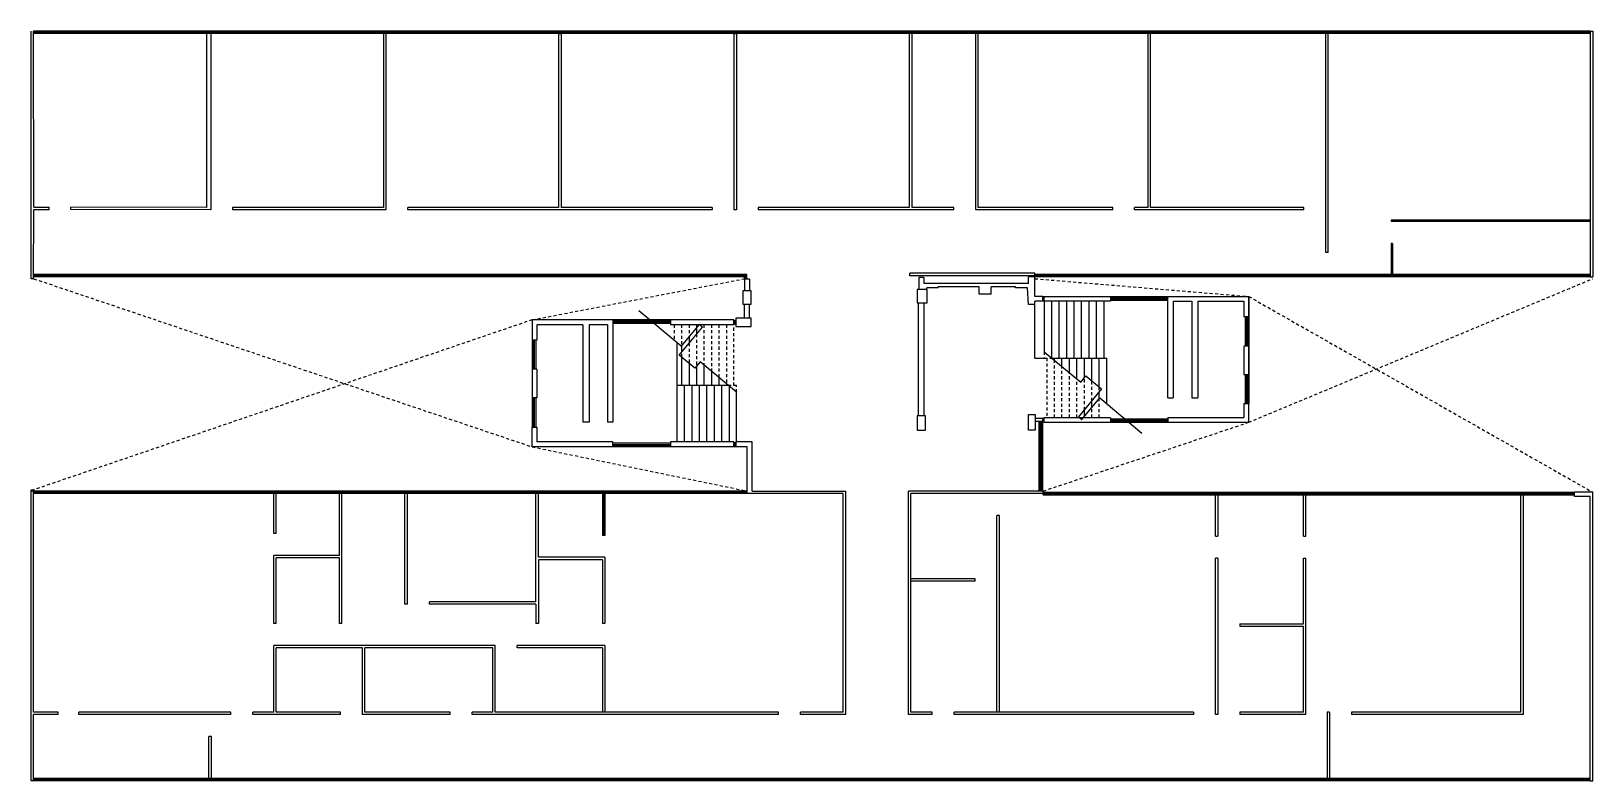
# Model space of a CAD drawing. Header units: millimetres. Extents: x 3035.1 to 3099.2, y 1514.1 to 1544.8.
import ezdxf

# ---------------------------------------------------------------- set-up
doc = ezdxf.new("R2010")
doc.units = ezdxf.units.MM
doc.linetypes.add('HIDDEN2', pattern=[0.1875, 0.125, -0.0625])
for name, color, linetype in [('075', 241, 'Continuous'), ('Auxiliares de trazo', 4, 'Continuous'), ('Canceleria', 141, 'Continuous'), ('Columnas', 20, 'Continuous'), ('Escaleras', 101, 'Continuous'), ('Lineas de corte', 80, 'Continuous'), ('Muros', 10, 'Continuous'), ('Muros bajos o muretes', 30, 'Continuous'), ('Proyecciones', 153, 'HIDDEN2'), ('Sombras solidas', 253, 'Continuous')]:
    doc.layers.add(name, color=color, linetype=linetype)

msp = doc.modelspace()

# ---------------------------------------------------------------- hatches: boundary and pattern name
at = {"layer": 'Sombras solidas'}
for points in [[(3076.697, 1533.944), (3076.647, 1533.944), (3076.647, 1533.744), (3076.697, 1533.744)], [(3064.047, 1532.982), (3063.962, 1532.982), (3063.962, 1532.782), (3064.047, 1532.782)], [(3076.697, 1528.934), (3076.647, 1528.934), (3076.647, 1528.812), (3076.697, 1528.812)], [(3064.047, 1527.967), (3063.962, 1527.967), (3063.962, 1527.767), (3064.047, 1527.767)], [(3035.207, 1526.002), (3035.107, 1526.002), (3035.107, 1525.952), (3035.207, 1525.952)]]:
    msp.add_hatch(color=256, dxfattribs=at).paths.add_polyline_path(points)

# ---------------------------------------------------------------- linework, layer by layer
at = {"layer": '075', "linetype": 'HIDDEN2'}
for p, q in [((3035.207, 1534.672), (3055.677, 1527.767)), ((3055.677, 1532.982), (3064.402, 1534.672)), ((3076.327, 1534.672), (3085.107, 1533.944)), ((3085.107, 1528.774), (3099.237, 1534.672)), ((3085.107, 1533.944), (3099.237, 1525.902)), ((3055.677, 1532.982), (3035.207, 1526.002)), ((3076.672, 1525.952), (3085.107, 1528.774)), ((3055.677, 1527.767), (3064.512, 1525.952))]:
    msp.add_line(p, q, dxfattribs=at)
at = {"layer": 'Auxiliares de trazo'}
for points in [[(3076.647, 1533.944), (3076.697, 1533.944), (3076.697, 1533.744), (3076.647, 1533.744)], [(3076.647, 1528.934), (3076.697, 1528.934), (3076.697, 1528.812), (3076.647, 1528.812)]]:
    msp.add_lwpolyline(points, close=True, dxfattribs=at)
for points in [[(3063.962, 1532.782), (3063.962, 1532.782), (3063.962, 1532.982)], [(3064.047, 1532.982), (3064.047, 1532.782)], [(3064.047, 1527.967), (3064.047, 1527.767), (3063.962, 1527.767), (3063.962, 1527.967)]]:
    msp.add_lwpolyline(points, dxfattribs=at)
at = {"layer": 'Canceleria'}
for p, q in [((3099.137, 1544.824), (3035.207, 1544.824)), ((3099.137, 1544.799), (3035.207, 1544.799)), ((3099.137, 1544.774), (3035.207, 1544.774)), ((3099.137, 1544.749), (3035.207, 1544.749)), ((3090.957, 1537.072), (3090.957, 1537.022)), ((3099.137, 1537.072), (3090.957, 1537.072)), ((3099.137, 1537.057), (3090.957, 1537.057)), ((3099.137, 1537.037), (3090.957, 1537.037)), ((3099.137, 1537.022), (3090.957, 1537.022)), ((3091.007, 1536.122), (3090.957, 1536.122)), ((3090.957, 1536.122), (3090.957, 1534.847)), ((3090.972, 1536.122), (3090.972, 1534.847)), ((3090.992, 1536.122), (3090.992, 1534.847)), ((3091.007, 1536.122), (3091.007, 1534.847)), ((3035.207, 1534.834), (3064.49, 1534.834)), ((3035.207, 1534.809), (3064.465, 1534.809)), ((3035.207, 1534.784), (3064.44, 1534.784)), ((3035.207, 1534.759), (3064.415, 1534.759)), ((3064.415, 1534.647), (3064.415, 1534.759)), ((3064.44, 1534.647), (3064.44, 1534.784)), ((3064.465, 1534.647), (3064.465, 1534.809)), ((3064.49, 1534.647), (3064.49, 1534.834)), ((3099.137, 1534.834), (3076.327, 1534.834)), ((3099.137, 1534.809), (3076.327, 1534.809)), ((3099.137, 1534.784), (3076.327, 1534.784)), ((3099.137, 1534.759), (3076.327, 1534.759)), ((3079.427, 1533.919), (3081.787, 1533.919)), ((3079.427, 1533.894), (3081.787, 1533.894)), ((3079.427, 1533.869), (3081.787, 1533.869)), ((3079.427, 1533.844), (3081.787, 1533.844)), ((3061.357, 1532.932), (3058.997, 1532.932)), ((3061.357, 1532.917), (3058.997, 1532.917)), ((3061.357, 1532.897), (3058.997, 1532.897)), ((3061.357, 1532.882), (3058.997, 1532.882)), ((3085.022, 1531.914), (3085.022, 1533.114)), ((3085.047, 1531.914), (3085.047, 1533.114)), ((3085.072, 1531.914), (3085.072, 1533.114)), ((3085.097, 1531.914), (3085.097, 1533.114)), ((3055.727, 1530.952), (3055.727, 1532.152)), ((3055.742, 1530.952), (3055.742, 1532.152)), ((3055.762, 1530.952), (3055.762, 1532.152)), ((3055.777, 1530.952), (3055.777, 1532.152)), ((3085.022, 1530.744), (3085.022, 1529.544)), ((3085.047, 1530.744), (3085.047, 1529.544)), ((3085.072, 1530.744), (3085.072, 1529.544)), ((3085.097, 1530.744), (3085.097, 1529.544)), ((3055.727, 1528.577), (3055.727, 1529.777)), ((3055.742, 1528.577), (3055.742, 1529.777)), ((3055.762, 1528.577), (3055.762, 1529.777)), ((3055.777, 1528.577), (3055.777, 1529.777)), ((3079.427, 1528.874), (3081.787, 1528.874)), ((3076.535, 1525.952), (3076.535, 1528.812)), ((3076.56, 1525.952), (3076.56, 1528.812)), ((3076.585, 1525.952), (3076.585, 1528.812)), ((3076.61, 1525.952), (3076.61, 1528.812)), ((3079.427, 1528.849), (3081.787, 1528.849)), ((3079.427, 1528.824), (3081.787, 1528.824)), ((3079.427, 1528.799), (3081.787, 1528.799)), ((3058.997, 1527.867), (3061.357, 1527.867)), ((3058.997, 1527.852), (3061.357, 1527.852)), ((3058.997, 1527.832), (3061.357, 1527.832)), ((3058.997, 1527.817), (3061.357, 1527.817)), ((3064.512, 1525.939), (3035.207, 1525.939)), ((3058.63, 1525.914), (3035.207, 1525.914)), ((3058.605, 1525.889), (3035.207, 1525.889)), ((3058.58, 1525.864), (3035.207, 1525.864)), ((3058.58, 1525.864), (3058.58, 1524.132)), ((3058.605, 1525.889), (3058.605, 1524.132)), ((3064.512, 1525.914), (3058.63, 1525.914)), ((3064.512, 1525.889), (3058.63, 1525.889)), ((3058.63, 1525.889), (3058.63, 1524.132)), ((3064.512, 1525.864), (3058.655, 1525.864)), ((3058.655, 1525.864), (3058.655, 1524.132)), ((3076.672, 1525.889), (3098.487, 1525.889)), ((3076.672, 1525.864), (3098.487, 1525.864)), ((3076.672, 1525.839), (3098.487, 1525.839)), ((3076.672, 1525.814), (3098.487, 1525.814)), ((3099.137, 1514.139), (3035.207, 1514.139)), ((3099.137, 1514.114), (3035.207, 1514.114)), ((3099.137, 1514.089), (3035.207, 1514.089)), ((3099.137, 1514.064), (3035.207, 1514.064))]:
    msp.add_line(p, q, dxfattribs=at)
at = {"layer": 'Columnas'}
msp.add_line((3063.962, 1532.982), (3063.962, 1532.782), dxfattribs=at)
for points in [[(3064.677, 1534.169), (3064.327, 1534.169), (3064.327, 1533.629), (3064.677, 1533.629)], [(3071.907, 1534.234), (3071.487, 1534.234), (3071.487, 1533.687), (3071.907, 1533.687)], [(3064.677, 1533.057), (3064.047, 1533.057), (3064.047, 1532.707), (3064.677, 1532.707)], [(3071.837, 1529.047), (3071.487, 1529.047), (3071.487, 1528.447), (3071.837, 1528.447)], [(3076.337, 1528.447), (3076.067, 1528.447), (3076.067, 1529.102), (3076.337, 1529.102)]]:
    msp.add_lwpolyline(points, close=True, dxfattribs=at)
at = {"layer": 'Escaleras'}
for p, q in [((3076.322, 1531.414), (3076.322, 1533.687)), ((3076.697, 1533.744), (3076.647, 1533.744)), ((3076.697, 1533.744), (3076.647, 1533.744)), ((3076.712, 1533.744), (3076.712, 1531.668)), ((3077.019, 1531.433), (3077.019, 1533.744)), ((3077.326, 1531.414), (3077.326, 1533.744)), ((3077.633, 1531.414), (3077.633, 1533.744)), ((3077.94, 1531.414), (3077.94, 1533.744)), ((3078.247, 1531.414), (3078.247, 1533.744)), ((3078.554, 1531.414), (3078.554, 1533.744)), ((3078.861, 1531.414), (3078.861, 1533.744)), ((3079.167, 1531.414), (3079.167, 1533.744)), ((3062.121, 1532.295), (3062.121, 1532.023)), ((3062.428, 1532.664), (3062.428, 1532.392)), ((3061.617, 1532.056), (3061.617, 1527.967)), ((3061.814, 1531.926), (3061.814, 1531.654)), ((3061.814, 1531.457), (3061.814, 1530.287)), ((3062.121, 1531.201), (3062.121, 1530.287)), ((3062.428, 1531.076), (3062.428, 1530.287)), ((3062.735, 1531.126), (3062.735, 1530.287)), ((3063.042, 1530.871), (3063.042, 1530.287)), ((3076.322, 1531.414), (3076.712, 1531.414)), ((3077.018, 1531.414), (3079.277, 1531.414)), ((3077.129, 1531.321), (3077.129, 1531.414)), ((3077.436, 1531.066), (3077.436, 1531.414)), ((3077.743, 1530.81), (3077.743, 1531.414)), ((3078.05, 1530.555), (3078.05, 1531.414)), ((3078.357, 1530.605), (3078.357, 1531.414)), ((3078.664, 1530.48), (3078.664, 1531.414)), ((3078.971, 1530.224), (3078.971, 1531.414)), ((3079.277, 1529.533), (3079.277, 1531.414)), ((3063.743, 1530.287), (3061.617, 1530.287)), ((3061.924, 1530.287), (3061.924, 1527.967)), ((3062.231, 1530.287), (3062.231, 1527.967)), ((3062.538, 1530.287), (3062.538, 1527.967)), ((3062.845, 1530.287), (3062.845, 1527.967)), ((3063.152, 1530.287), (3063.152, 1527.967)), ((3063.349, 1530.615), (3063.349, 1530.287)), ((3063.459, 1530.287), (3063.459, 1527.967)), ((3063.656, 1530.36), (3063.656, 1530.287)), ((3063.766, 1530.268), (3063.766, 1527.967)), ((3064.072, 1527.967), (3064.072, 1530.013)), ((3078.664, 1529.386), (3078.664, 1529.658)), ((3078.971, 1529.755), (3078.971, 1530.027)), ((3078.357, 1529.018), (3078.357, 1529.29))]:
    msp.add_line(p, q, dxfattribs=at)
at = {"layer": 'Lineas de corte'}
for points in [[(3064.072, 1530.013), (3062.578, 1531.257), (3062.364, 1530.999), (3061.717, 1531.538), (3062.67, 1532.682), (3062.536, 1532.793), (3061.798, 1531.906), (3060.059, 1533.353)], [(3076.712, 1531.668), (3078.207, 1530.425), (3078.421, 1530.682), (3079.068, 1530.144), (3078.115, 1528.999), (3078.249, 1528.888), (3078.987, 1529.775), (3080.725, 1528.328)]]:
    msp.add_lwpolyline(points, dxfattribs=at)
at = {"layer": 'Muros'}
for p, q in [((3035.107, 1534.672), (3035.107, 1544.837)), ((3035.208, 1537.607), (3035.207, 1544.837)), ((3042.304, 1544.737), (3042.304, 1537.597)), ((3042.477, 1544.737), (3042.477, 1537.496)), ((3049.667, 1544.752), (3049.567, 1544.752)), ((3049.577, 1544.752), (3049.577, 1537.597)), ((3049.677, 1544.752), (3049.677, 1537.497)), ((3056.767, 1544.737), (3056.767, 1537.597)), ((3056.767, 1544.737), (3056.867, 1544.737)), ((3056.867, 1544.737), (3056.867, 1537.597)), ((3063.967, 1544.737), (3063.967, 1537.497)), ((3063.967, 1544.737), (3064.067, 1544.737)), ((3064.067, 1544.737), (3064.067, 1537.497)), ((3071.167, 1544.737), (3071.167, 1537.597)), ((3071.267, 1544.737), (3071.167, 1544.737)), ((3071.267, 1544.737), (3071.267, 1537.597)), ((3073.897, 1537.497), (3073.897, 1544.737)), ((3073.997, 1544.737), (3073.897, 1544.737)), ((3073.997, 1537.597), (3073.997, 1544.737)), ((3080.977, 1537.597), (3080.977, 1544.737)), ((3081.077, 1537.597), (3081.077, 1544.737)), ((3088.277, 1535.747), (3088.277, 1544.737)), ((3088.377, 1535.747), (3088.377, 1544.737)), ((3099.137, 1544.837), (3099.137, 1534.747)), ((3099.137, 1544.837), (3099.237, 1544.837)), ((3099.237, 1544.837), (3099.237, 1534.747)), ((3035.207, 1534.672), (3035.208, 1537.509)), ((3035.208, 1537.607), (3035.837, 1537.609)), ((3035.208, 1537.509), (3035.837, 1537.509)), ((3035.837, 1537.509), (3035.837, 1537.609)), ((3042.304, 1537.597), (3036.737, 1537.609)), ((3036.737, 1537.509), (3036.737, 1537.609)), ((3042.477, 1537.497), (3036.737, 1537.509)), ((3049.577, 1537.597), (3043.377, 1537.597)), ((3043.377, 1537.597), (3043.377, 1537.497)), ((3049.677, 1537.497), (3043.377, 1537.497)), ((3050.577, 1537.497), (3050.577, 1537.597)), ((3056.767, 1537.597), (3050.577, 1537.597)), ((3063.067, 1537.497), (3050.577, 1537.497)), ((3063.067, 1537.597), (3056.867, 1537.597)), ((3063.067, 1537.597), (3063.067, 1537.497)), ((3064.067, 1537.497), (3063.967, 1537.497)), ((3071.167, 1537.597), (3064.967, 1537.597)), ((3064.967, 1537.597), (3064.967, 1537.497)), ((3072.997, 1537.497), (3064.967, 1537.497)), ((3072.997, 1537.597), (3071.267, 1537.597)), ((3072.997, 1537.497), (3072.997, 1537.597)), ((3079.522, 1537.497), (3073.897, 1537.497)), ((3079.522, 1537.597), (3073.997, 1537.597)), ((3079.522, 1537.497), (3079.522, 1537.597)), ((3080.422, 1537.497), (3080.422, 1537.597)), ((3080.977, 1537.597), (3080.422, 1537.597)), ((3087.377, 1537.497), (3080.422, 1537.497)), ((3087.377, 1537.597), (3081.077, 1537.597)), ((3087.377, 1537.497), (3087.377, 1537.597)), ((3088.377, 1535.747), (3088.277, 1535.747)), ((3035.207, 1534.672), (3035.107, 1534.672)), ((3064.402, 1534.647), (3064.402, 1534.169)), ((3064.602, 1534.647), (3064.402, 1534.647)), ((3064.602, 1534.647), (3064.602, 1534.169)), ((3076.327, 1534.897), (3071.187, 1534.897)), ((3071.187, 1534.797), (3071.187, 1534.897)), ((3076.327, 1534.797), (3071.187, 1534.797)), ((3071.562, 1534.727), (3071.562, 1534.234)), ((3071.762, 1534.727), (3071.562, 1534.727)), ((3071.762, 1534.727), (3071.762, 1534.474)), ((3076.057, 1534.474), (3076.057, 1534.747)), ((3076.327, 1534.797), (3076.327, 1534.897)), ((3099.137, 1534.747), (3099.237, 1534.747)), ((3076.057, 1534.474), (3071.762, 1534.474)), ((3072.357, 1534.302), (3071.882, 1534.302)), ((3071.882, 1534.234), (3071.882, 1534.302)), ((3074.037, 1534.342), (3072.357, 1534.342)), ((3072.357, 1534.302), (3072.357, 1534.342)), ((3074.037, 1534.042), (3074.037, 1534.342)), ((3074.537, 1534.042), (3074.037, 1534.042)), ((3075.527, 1534.342), (3074.537, 1534.342)), ((3074.537, 1534.042), (3074.537, 1534.342)), ((3075.527, 1534.302), (3075.527, 1534.342)), ((3076.027, 1534.302), (3075.527, 1534.302)), ((3076.057, 1533.614), (3076.027, 1534.302)), ((3064.402, 1533.057), (3064.402, 1533.629)), ((3064.602, 1533.057), (3064.602, 1533.629)), ((3071.547, 1529.047), (3071.547, 1533.687)), ((3071.777, 1529.047), (3071.777, 1533.687)), ((3076.327, 1533.614), (3076.057, 1533.614)), ((3076.647, 1533.744), (3076.327, 1533.744)), ((3076.327, 1533.614), (3076.327, 1533.744)), ((3076.647, 1533.744), (3076.647, 1533.944)), ((3076.697, 1533.944), (3079.427, 1533.944)), ((3076.697, 1533.744), (3076.697, 1533.944)), ((3079.427, 1533.744), (3076.697, 1533.744)), ((3079.427, 1533.944), (3079.427, 1533.744)), ((3081.787, 1533.944), (3085.107, 1533.944)), ((3081.787, 1529.784), (3081.787, 1533.944)), ((3082.007, 1533.744), (3082.007, 1529.784)), ((3082.007, 1533.744), (3082.767, 1533.744)), ((3082.767, 1533.744), (3082.767, 1529.784)), ((3083.017, 1533.744), (3084.907, 1533.744)), ((3083.017, 1533.744), (3083.017, 1529.784)), ((3084.907, 1533.744), (3084.907, 1533.114)), ((3085.107, 1533.944), (3085.107, 1533.114)), ((3085.107, 1533.114), (3085.107, 1533.944)), ((3058.997, 1532.982), (3055.677, 1532.982)), ((3055.677, 1532.982), (3055.677, 1532.152)), ((3055.877, 1532.782), (3055.877, 1532.152)), ((3057.767, 1532.782), (3055.877, 1532.782)), ((3057.767, 1532.782), (3057.767, 1528.777)), ((3058.777, 1532.782), (3058.017, 1532.782)), ((3058.017, 1532.782), (3058.017, 1528.777)), ((3058.777, 1532.782), (3058.777, 1528.777)), ((3058.997, 1532.982), (3058.997, 1528.777)), ((3061.357, 1532.982), (3061.357, 1532.782)), ((3063.962, 1532.982), (3061.357, 1532.982)), ((3063.962, 1532.782), (3061.357, 1532.782)), ((3063.962, 1532.982), (3063.962, 1532.782)), ((3084.907, 1533.114), (3085.107, 1533.114)), ((3055.877, 1532.152), (3055.677, 1532.152)), ((3084.907, 1531.914), (3085.107, 1531.914)), ((3084.907, 1531.884), (3084.907, 1530.744)), ((3085.107, 1530.744), (3085.107, 1531.914)), ((3085.107, 1531.884), (3085.107, 1530.744)), ((3055.677, 1530.952), (3055.677, 1529.777)), ((3055.877, 1530.952), (3055.677, 1530.952)), ((3055.877, 1530.952), (3055.877, 1529.777)), ((3084.907, 1530.744), (3085.107, 1530.744)), ((3055.877, 1529.777), (3055.677, 1529.777)), ((3081.787, 1529.784), (3082.007, 1529.784)), ((3082.767, 1529.784), (3083.017, 1529.784)), ((3084.907, 1529.544), (3084.907, 1528.974)), ((3084.907, 1529.544), (3085.107, 1529.544)), ((3085.107, 1528.774), (3085.107, 1529.544)), ((3076.647, 1528.934), (3076.337, 1528.934)), ((3076.647, 1528.812), (3076.647, 1528.934)), ((3079.427, 1528.964), (3076.697, 1528.964)), ((3076.697, 1528.774), (3076.697, 1528.964)), ((3079.427, 1528.964), (3079.427, 1528.774)), ((3081.787, 1528.974), (3084.907, 1528.974)), ((3081.787, 1528.974), (3081.787, 1528.774)), ((3055.677, 1528.577), (3055.877, 1528.577)), ((3055.677, 1527.767), (3055.677, 1528.577)), ((3055.877, 1528.577), (3055.877, 1527.967)), ((3058.017, 1528.777), (3057.767, 1528.777)), ((3058.997, 1528.777), (3058.777, 1528.777)), ((3076.647, 1528.812), (3076.337, 1528.812)), ((3076.697, 1528.774), (3079.427, 1528.774)), ((3081.787, 1528.774), (3085.107, 1528.774)), ((3058.997, 1527.767), (3055.677, 1527.767)), ((3058.997, 1527.967), (3055.877, 1527.967)), ((3058.997, 1527.767), (3058.997, 1527.967)), ((3061.357, 1527.967), (3061.357, 1527.767)), ((3063.962, 1527.967), (3061.357, 1527.967)), ((3063.962, 1527.767), (3061.357, 1527.767)), ((3063.962, 1527.967), (3063.962, 1527.767)), ((3064.712, 1527.967), (3064.047, 1527.967)), ((3064.047, 1527.967), (3064.047, 1527.767)), ((3064.512, 1527.767), (3064.047, 1527.767)), ((3064.512, 1525.952), (3064.512, 1527.767)), ((3064.512, 1525.852), (3064.512, 1527.767)), ((3064.712, 1525.952), (3064.712, 1527.967)), ((3035.107, 1514.052), (3035.107, 1525.952)), ((3035.207, 1525.952), (3035.107, 1525.952)), ((3035.207, 1525.952), (3035.107, 1525.952)), ((3035.207, 1516.872), (3035.207, 1525.952)), ((3045.067, 1524.202), (3045.067, 1525.852)), ((3045.167, 1524.202), (3045.167, 1525.852)), ((3047.767, 1523.302), (3047.767, 1525.852)), ((3047.867, 1520.512), (3047.867, 1525.852)), ((3050.457, 1521.302), (3050.457, 1525.852)), ((3050.557, 1521.302), (3050.557, 1525.852)), ((3055.837, 1521.402), (3055.837, 1525.852)), ((3055.937, 1523.232), (3055.937, 1525.852)), ((3068.457, 1525.852), (3064.512, 1525.852)), ((3064.712, 1526.002), (3064.712, 1526.078)), ((3064.712, 1525.952), (3068.557, 1525.952)), ((3068.457, 1516.872), (3068.457, 1525.852)), ((3068.542, 1525.952), (3068.542, 1525.952)), ((3068.557, 1516.772), (3068.557, 1525.952)), ((3076.672, 1525.952), (3071.137, 1525.952)), ((3071.137, 1516.772), (3071.137, 1525.952)), ((3071.237, 1516.872), (3071.237, 1525.852)), ((3071.762, 1525.852), (3071.237, 1525.852)), ((3076.672, 1525.852), (3071.762, 1525.852)), ((3076.672, 1525.852), (3076.672, 1525.952)), ((3083.737, 1524.097), (3083.737, 1525.802)), ((3083.837, 1525.802), (3083.837, 1524.097)), ((3087.357, 1524.097), (3087.357, 1525.802)), ((3087.457, 1524.097), (3087.457, 1525.802)), ((3096.287, 1516.872), (3096.287, 1525.802)), ((3096.387, 1516.772), (3096.387, 1525.802)), ((3099.237, 1525.902), (3098.487, 1525.902)), ((3099.137, 1525.727), (3098.487, 1525.727)), ((3074.767, 1516.872), (3074.767, 1524.952)), ((3074.867, 1524.952), (3074.767, 1524.952)), ((3074.867, 1516.872), (3074.867, 1524.952)), ((3045.167, 1524.202), (3045.067, 1524.202)), ((3058.667, 1524.132), (3058.567, 1524.132)), ((3083.737, 1524.097), (3083.837, 1524.097)), ((3087.357, 1524.097), (3087.457, 1524.097)), ((3045.067, 1520.512), (3045.067, 1523.302)), ((3047.767, 1523.302), (3045.067, 1523.302)), ((3045.167, 1520.512), (3045.167, 1523.202)), ((3047.767, 1523.202), (3045.167, 1523.202)), ((3047.767, 1520.512), (3047.767, 1523.202)), ((3058.667, 1523.232), (3055.937, 1523.232)), ((3058.567, 1523.132), (3055.937, 1523.132)), ((3055.937, 1523.132), (3055.937, 1520.512)), ((3058.567, 1523.132), (3058.567, 1520.512)), ((3058.667, 1523.232), (3058.667, 1520.512)), ((3083.737, 1516.772), (3083.737, 1523.197)), ((3083.837, 1523.197), (3083.737, 1523.197)), ((3083.837, 1523.197), (3083.837, 1516.772)), ((3087.357, 1523.197), (3087.457, 1523.197)), ((3087.357, 1520.497), (3087.357, 1523.197)), ((3087.457, 1516.772), (3087.457, 1523.197)), ((3073.867, 1522.352), (3071.237, 1522.352)), ((3073.867, 1522.252), (3071.237, 1522.252)), ((3073.867, 1522.252), (3073.867, 1522.352)), ((3050.557, 1521.302), (3050.457, 1521.302)), ((3055.837, 1521.402), (3051.457, 1521.402)), ((3051.457, 1521.302), (3051.457, 1521.402)), ((3055.837, 1521.302), (3051.457, 1521.302)), ((3055.837, 1521.302), (3055.837, 1520.512)), ((3045.167, 1520.512), (3045.067, 1520.512)), ((3047.867, 1520.512), (3047.767, 1520.512)), ((3055.937, 1520.512), (3055.837, 1520.512)), ((3058.667, 1520.512), (3058.567, 1520.512)), ((3084.737, 1520.497), (3087.357, 1520.497)), ((3084.737, 1520.497), (3084.737, 1520.397)), ((3084.737, 1520.397), (3087.357, 1520.397)), ((3087.357, 1516.872), (3087.357, 1520.397)), ((3045.067, 1516.872), (3045.067, 1519.612)), ((3054.167, 1519.612), (3045.067, 1519.612)), ((3045.167, 1516.872), (3045.167, 1519.512)), ((3048.707, 1519.512), (3045.167, 1519.512)), ((3054.167, 1519.612), (3047.767, 1519.612)), ((3048.707, 1516.772), (3048.707, 1519.512)), ((3048.807, 1516.872), (3048.807, 1519.512)), ((3054.067, 1519.512), (3048.807, 1519.512)), ((3054.067, 1516.872), (3054.067, 1519.512)), ((3054.167, 1516.872), (3054.167, 1519.612)), ((3058.667, 1519.612), (3055.067, 1519.612)), ((3055.067, 1519.512), (3055.067, 1519.612)), ((3058.567, 1519.512), (3055.067, 1519.512)), ((3058.568, 1519.513), (3058.568, 1516.872)), ((3058.667, 1519.612), (3058.668, 1516.872)), ((3036.217, 1516.872), (3035.207, 1516.872)), ((3035.207, 1514.052), (3035.207, 1516.772)), ((3036.217, 1516.772), (3035.207, 1516.772)), ((3036.217, 1516.772), (3036.217, 1516.872)), ((3037.067, 1516.772), (3037.067, 1516.872)), ((3043.307, 1516.872), (3037.067, 1516.872)), ((3043.307, 1516.772), (3037.067, 1516.772)), ((3043.307, 1516.772), (3043.307, 1516.872)), ((3045.067, 1516.872), (3044.207, 1516.872)), ((3044.207, 1516.772), (3044.207, 1516.872)), ((3047.807, 1516.772), (3044.207, 1516.772)), ((3047.807, 1516.872), (3045.167, 1516.872)), ((3047.807, 1516.772), (3047.807, 1516.872)), ((3052.317, 1516.772), (3048.707, 1516.772)), ((3052.317, 1516.872), (3048.807, 1516.872)), ((3052.317, 1516.772), (3052.317, 1516.872)), ((3053.217, 1516.772), (3053.217, 1516.872)), ((3054.067, 1516.872), (3053.217, 1516.872)), ((3065.797, 1516.772), (3053.217, 1516.772)), ((3065.797, 1516.872), (3054.167, 1516.872)), ((3065.797, 1516.772), (3065.797, 1516.872)), ((3068.457, 1516.872), (3066.697, 1516.872)), ((3066.697, 1516.772), (3066.697, 1516.872)), ((3068.557, 1516.772), (3066.697, 1516.772)), ((3072.107, 1516.772), (3071.137, 1516.772)), ((3072.107, 1516.872), (3071.237, 1516.872)), ((3072.107, 1516.772), (3072.107, 1516.872)), ((3073.007, 1516.772), (3073.007, 1516.872)), ((3082.837, 1516.872), (3073.007, 1516.872)), ((3082.837, 1516.772), (3073.007, 1516.772)), ((3082.837, 1516.872), (3082.837, 1516.772)), ((3083.837, 1516.772), (3083.737, 1516.772)), ((3084.737, 1516.872), (3084.737, 1516.772)), ((3087.357, 1516.872), (3084.737, 1516.872)), ((3087.457, 1516.772), (3084.737, 1516.772)), ((3088.327, 1516.872), (3088.327, 1514.152)), ((3088.427, 1516.872), (3088.327, 1516.872)), ((3088.427, 1516.872), (3088.427, 1514.152)), ((3096.287, 1516.872), (3089.327, 1516.872)), ((3089.327, 1516.872), (3089.327, 1516.772)), ((3096.387, 1516.772), (3089.327, 1516.772)), ((3042.407, 1514.152), (3042.407, 1515.872)), ((3042.507, 1515.872), (3042.407, 1515.872)), ((3042.507, 1514.152), (3042.507, 1515.872)), ((3042.507, 1514.152), (3042.407, 1514.152)), ((3035.207, 1514.052), (3035.107, 1514.052)), ((3099.137, 1514.052), (3099.237, 1514.052))]:
    msp.add_line(p, q, dxfattribs=at)
for points in [[(3076.647, 1533.944), (3076.327, 1533.944), (3076.327, 1534.747), (3076.057, 1534.747)], [(3098.487, 1525.727), (3098.487, 1525.902)], [(3099.137, 1514.052), (3099.137, 1525.727)], [(3099.237, 1514.052), (3099.237, 1525.902)]]:
    msp.add_lwpolyline(points, dxfattribs=at)
at = {"layer": 'Muros bajos o muretes'}
for p, q in [((3099.137, 1544.837), (3035.207, 1544.837)), ((3099.137, 1544.737), (3035.207, 1544.737)), ((3064.502, 1534.847), (3035.207, 1534.847)), ((3064.402, 1534.747), (3035.207, 1534.747)), ((3064.402, 1534.647), (3064.402, 1534.747)), ((3064.502, 1534.647), (3064.502, 1534.847)), ((3099.137, 1534.847), (3076.327, 1534.847)), ((3076.327, 1534.797), (3076.327, 1534.747)), ((3099.137, 1534.747), (3076.327, 1534.747)), ((3079.427, 1533.944), (3081.787, 1533.944)), ((3079.427, 1533.794), (3081.787, 1533.794)), ((3061.357, 1532.982), (3058.997, 1532.982)), ((3061.357, 1532.832), (3058.997, 1532.832)), ((3084.957, 1533.114), (3084.957, 1531.914)), ((3085.107, 1533.114), (3085.107, 1531.914)), ((3055.677, 1532.152), (3055.677, 1530.952)), ((3055.827, 1532.152), (3055.827, 1530.952)), ((3084.957, 1530.744), (3084.957, 1529.544)), ((3085.107, 1530.744), (3085.107, 1529.544)), ((3055.677, 1529.777), (3055.677, 1528.577)), ((3055.827, 1529.777), (3055.827, 1528.577)), ((3079.427, 1528.924), (3081.787, 1528.924)), ((3076.497, 1525.952), (3076.497, 1528.812)), ((3076.647, 1525.952), (3076.647, 1528.812)), ((3079.427, 1528.774), (3081.787, 1528.774)), ((3061.357, 1527.917), (3058.997, 1527.917)), ((3061.357, 1527.767), (3058.997, 1527.767)), ((3064.512, 1525.952), (3035.207, 1525.952)), ((3058.567, 1525.852), (3035.207, 1525.852)), ((3042.287, 1525.952), (3038.037, 1525.952)), ((3058.567, 1525.852), (3058.567, 1524.132)), ((3064.512, 1525.852), (3058.667, 1525.852)), ((3058.667, 1525.852), (3058.667, 1524.132)), ((3076.672, 1525.902), (3098.487, 1525.902)), ((3076.672, 1525.802), (3076.672, 1525.852)), ((3076.672, 1525.802), (3098.487, 1525.802)), ((3099.137, 1514.152), (3035.207, 1514.152)), ((3099.137, 1514.052), (3035.207, 1514.052))]:
    msp.add_line(p, q, dxfattribs=at)
at = {"layer": 'Proyecciones'}
for p, q in [((3061.507, 1532.782), (3061.507, 1532.148)), ((3061.814, 1532.782), (3061.814, 1531.926)), ((3062.121, 1532.782), (3062.121, 1532.295)), ((3062.428, 1532.782), (3062.428, 1532.664)), ((3062.735, 1532.782), (3062.735, 1531.126)), ((3063.042, 1532.782), (3063.042, 1530.871)), ((3063.349, 1532.782), (3063.349, 1530.615)), ((3063.656, 1532.782), (3063.656, 1530.36)), ((3063.962, 1530.287), (3063.962, 1532.782)), ((3062.428, 1532.392), (3062.428, 1531.076)), ((3061.814, 1531.586), (3061.814, 1531.457)), ((3062.121, 1532.023), (3062.121, 1531.201)), ((3076.712, 1531.668), (3076.712, 1531.414)), ((3076.712, 1531.414), (3077.018, 1531.414)), ((3076.822, 1531.414), (3076.822, 1528.964)), ((3077.129, 1528.964), (3077.129, 1531.321)), ((3077.436, 1528.964), (3077.436, 1531.066)), ((3077.743, 1528.964), (3077.743, 1530.81)), ((3064.072, 1530.287), (3063.743, 1530.287)), ((3064.072, 1530.013), (3064.072, 1530.287)), ((3078.05, 1528.964), (3078.05, 1530.555)), ((3078.357, 1529.29), (3078.357, 1530.605)), ((3078.664, 1529.658), (3078.664, 1530.48)), ((3078.971, 1530.095), (3078.971, 1530.224)), ((3078.664, 1529.658), (3078.664, 1529.755)), ((3078.971, 1528.964), (3078.971, 1529.755)), ((3078.357, 1528.964), (3078.357, 1529.018)), ((3078.664, 1528.964), (3078.664, 1529.386))]:
    msp.add_line(p, q, dxfattribs=at)
at = {"layer": 'Sombras solidas'}
msp.add_lwpolyline([(3035.107, 1526.002), (3035.207, 1526.002), (3035.207, 1525.952), (3035.107, 1525.952)], close=True, dxfattribs=at)

doc.saveas('drawing.dxf')
